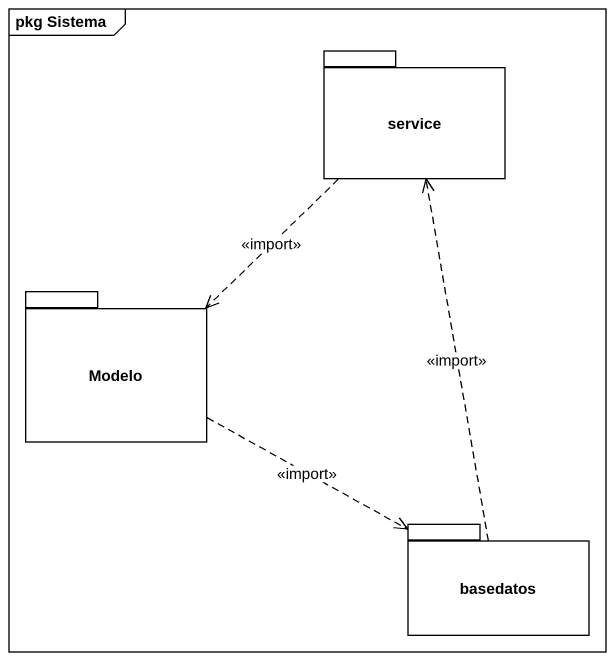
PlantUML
@startuml
mainframe pkg Sistema
package service {
}
package Modelo {
}
package basedatos {
}
service ..> Modelo : <<import>>
Modelo .right.> basedatos : <<import>>
basedatos .up.> service : <<import>>
@enduml
